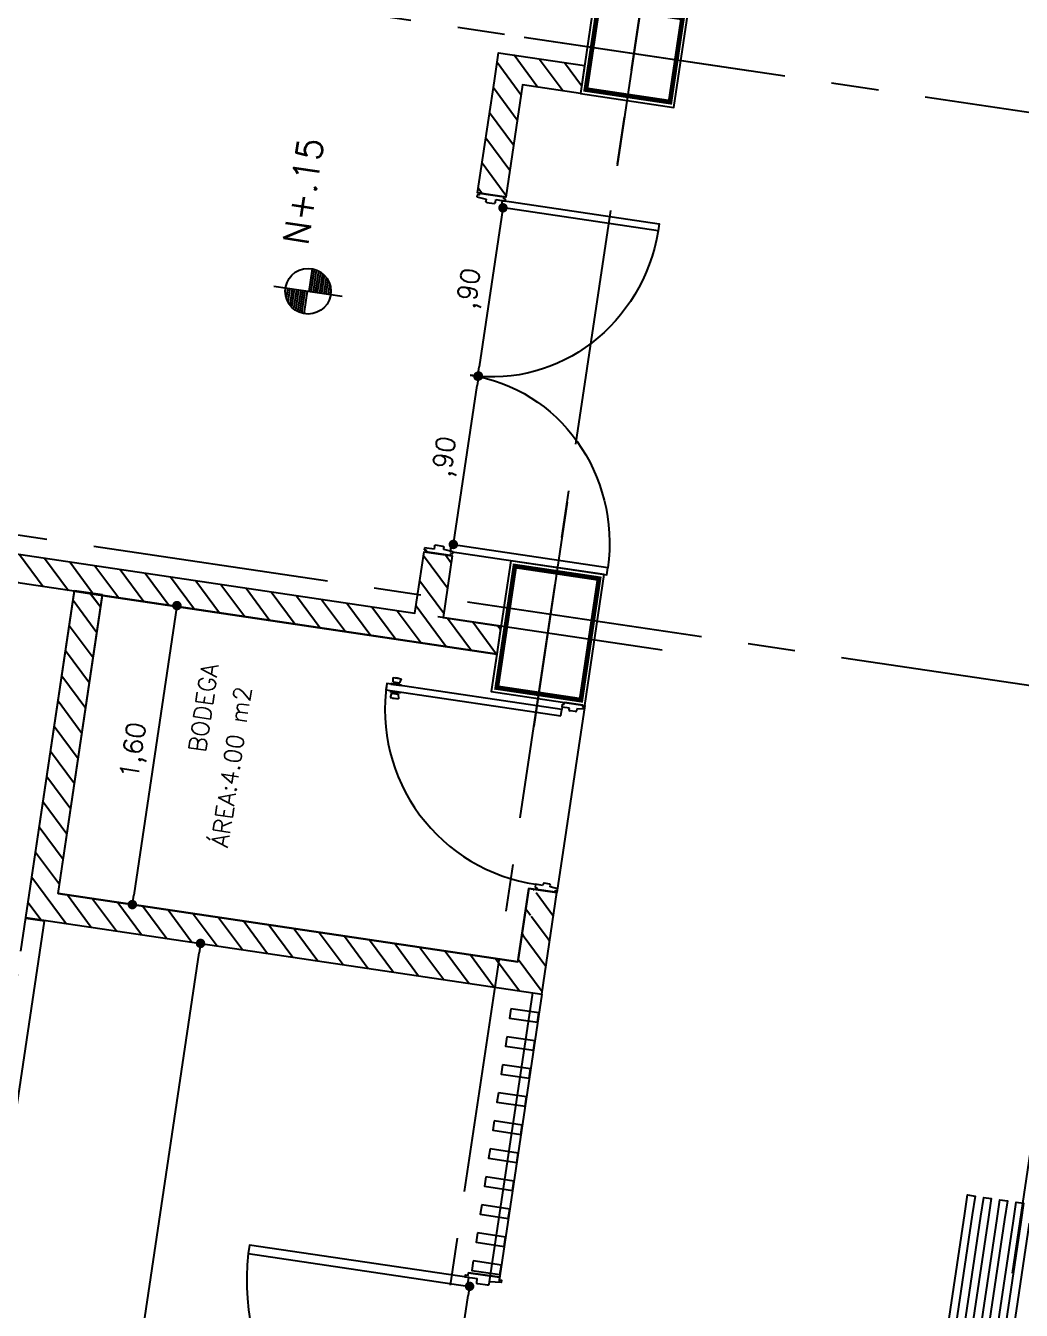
# Model space of a CAD drawing. Header units: millimetres. Extents: x 338 to 506, y 179 to 335.
# Drawn here: x 398.94 to 404.2, y 236.77 to 243.56 of the extents above; entities that cross this region are included whole.
import ezdxf
from ezdxf.enums import TextEntityAlignment as Align

# ---------------------------------------------------------------- set-up
doc = ezdxf.new("R2010")
doc.units = ezdxf.units.MM
for name, pattern in [('CENTER', [2, 1.25, -0.25, 0.25, -0.25]), ('DASHED2', [0.375, 0.25, -0.125]), ('HIDDEN', [0.375, 0.25, -0.125])]:
    doc.linetypes.add(name, pattern=pattern)
for name, color, linetype in [('7-COTAS', 30, 'Continuous'), ('COLUMNAS', 252, 'Continuous'), ('CUBIERTA', 254, 'Continuous'), ('EJES-COLUMNAS', 3, 'CENTER'), ('EJES_DE_COLUMNA', 255, 'DASHED2'), ('ESCALERA', 7, 'Continuous'), ('MUROS', 32, 'Continuous'), ('MUROS___1', 32, 'Continuous'), ('MUROS___1000', 32, 'Continuous'), ('PUERTAS', 5, 'Continuous'), ('SEÑALIZACIÓN', 41, 'Continuous'), ('TEXTO', 7, 'Continuous'), ('TEXTOS', 7, 'Continuous')]:
    doc.layers.add(name, color=color, linetype=linetype)
doc.styles.add('NOTAS', font='simplex.shx')
doc.styles.get("Standard").update_dxf_attribs({"font": 'ARIALUNI.ttf'})
doc.dimstyles.new('ROMANS', dxfattribs={"dimtxt": 0.1, "dimasz": 0.05, "dimexe": 0.04, "dimexo": 0.5, "dimgap": 0.05, "dimtad": 1, "dimtih": 1, "dimtoh": 1, "dimdec": 4, "dimzin": 5, "dimdsep": 46, "dimtxsty": 'Standard', "dimsah": 1, "dimcen": 0.05, "dimse1": 1, "dimse2": 1, "dimclrd": 7, "dimclre": 7, "dimclrt": 7, "dimadec": 0, "dimazin": 0, "dimtfac": 1, "dimtdec": 4, "dimtix": 1, "dimtmove": 2, "dimatfit": 3, "dimfxl": 1, "dimtolj": 1, "dimarcsym": 0})

# ---------------------------------------------------------------- blocks, each defined once
blk = doc.blocks.new('PUERTA_DOBLE')
at = {"layer": 'PUERTAS'}
for points in [[(0, 0), (0.01, 0), (0.01, 0.01), (0.02, 0.01), (0.025, -0.04), (0.035, -0.04, -0.414214), (0.04, -0.045), (0.04, -0.085, -0.414214), (0.035, -0.09), (0.02, -0.09), (0.02, -0.14), (0.01, -0.14), (0.01, -0.13), (0, -0.13), (0, 0), (0, -0.13)], [(1.95, 0), (1.94, 0), (1.94, 0.01), (1.93, 0.01), (1.925, -0.04), (1.915, -0.04, 0.414214), (1.91, -0.045), (1.91, -0.085, 0.414214), (1.915, -0.09), (1.93, -0.09), (1.93, -0.14), (1.94, -0.14), (1.94, -0.13), (1.95, -0.13), (1.95, 0), (1.95, -0.13)]]:
    blk.add_lwpolyline(points, format="xyb", dxfattribs=at)
for points in [[(0.055, -1.04), (0.055, -0.125), (0.02, -0.125), (0.02, -1.04)], [(1.895, -1.04), (1.895, -0.125), (1.93, -0.125), (1.93, -1.04)]]:
    blk.add_lwpolyline(points, close=True, dxfattribs=at)
for centre, start, end in [((0.0278, -0.0928), 271.6438, 1.7632), ((1.9222, -0.0928), 178.2368, 268.3562)]:
    blk.add_arc(centre, 0.9476, start, end, dxfattribs=at)
blk = doc.blocks.new('_DOT')
at = {"color": 0, "linetype": 'ByBlock'}
blk.add_line((-0.5, 0), (-1, 0), dxfattribs=at)
at = {"color": 0, "linetype": 'ByBlock', "const_width": 0.5}
blk.add_lwpolyline([(-0.25, 0, 1), (0.25, 0, 1)], format="xyb", close=True, dxfattribs=at)
blk = doc.blocks.new('*U1254')
at = {"layer": '7-COTAS', "color": 7, "style": 'NOTAS'}
blk.add_text('1,18', height=0.1, dxfattribs=at).set_placement((-0.8893, -2.7229))
blk = doc.blocks.new('*D52')
at = {"layer": '7-COTAS', "color": 7, "transparency": 16777216}
blk.add_line((-1.2957, -2.7919), (-0.2162, -2.7919), dxfattribs=at)
at = {"layer": 'DEFPOINTS', "color": 0, "transparency": 16777216}
for p in [(-1.3457, -2.7853), (-0.1662, -2.7814), (-0.1662, -2.7919)]:
    blk.add_point(p, dxfattribs=at)
at = {"transparency": 16777216}
blk.add_blockref('*U1254', (0, 0), dxfattribs=at)
at = {"layer": '7-COTAS', "color": 7, "transparency": 16777216, "xscale": 0.05, "yscale": 0.05, "zscale": 0.05, "rotation": 180}
blk.add_blockref('_DOT', (-1.3457, -2.7919), dxfattribs=at)
at = {"layer": '7-COTAS', "color": 7, "transparency": 16777216, "xscale": 0.05, "yscale": 0.05, "zscale": 0.05}
blk.add_blockref('_DOT', (-0.1662, -2.7919), dxfattribs=at)
blk = doc.blocks.new('*U720')
at = {"color": 7, "style": 'NOTAS'}
blk.add_text('1,80', height=0.1, dxfattribs=at).set_placement((5.7571, 5.1337))
blk = doc.blocks.new('*D666')
at = {"color": 7, "transparency": 16777216}
blk.add_line((5.05, 5.0646), (6.75, 5.0646), dxfattribs=at)
at = {"layer": 'DEFPOINTS', "color": 0, "transparency": 16777216}
for p in [(5, 5.1601), (6.8, 5.1601), (6.8, 5.0646)]:
    blk.add_point(p, dxfattribs=at)
at = {"transparency": 16777216}
blk.add_blockref('*U720', (0, 0), dxfattribs=at)
at = {"color": 7, "transparency": 16777216, "xscale": 0.05, "yscale": 0.05, "zscale": 0.05, "rotation": 180}
blk.add_blockref('_DOT', (5, 5.0646), dxfattribs=at)
at = {"color": 7, "transparency": 16777216, "xscale": 0.05, "yscale": 0.05, "zscale": 0.05}
blk.add_blockref('_DOT', (6.8, 5.0646), dxfattribs=at)
blk = doc.blocks.new('*X83')
at = {"color": 0}
for p, q in [((2954.2864, 1973.7853), (2954.2613, 1973.7603)), ((2954.4211, 1973.7853), (2954.2711, 1973.6353)), ((2954.5558, 1973.7853), (2954.4058, 1973.6353)), ((2954.6905, 1973.7853), (2954.5405, 1973.6353)), ((2954.8252, 1973.7853), (2954.6752, 1973.6353)), ((2954.9599, 1973.7853), (2954.8099, 1973.6353)), ((2955.0113, 1973.7021), (2954.8613, 1973.5521)), ((2955.0113, 1973.5674), (2954.8613, 1973.4174)), ((2955.0113, 1973.4327), (2954.904, 1973.3253))]:
    blk.add_line(p, q, dxfattribs=at)
blk = doc.blocks.new('*X85')
at = {"color": 0}
for p, q in [((2951.9411, 1981.4887), (2951.8613, 1981.4088)), ((2952.0113, 1981.4241), (2951.8613, 1981.2741)), ((2952.0113, 1981.2894), (2951.8613, 1981.1394)), ((2952.0113, 1981.1547), (2951.8613, 1981.0047)), ((2952.0113, 1981.02), (2951.8613, 1980.87)), ((2952.0113, 1980.8853), (2951.8613, 1980.7353)), ((2952.0113, 1980.7506), (2951.8613, 1980.6006)), ((2952.0113, 1980.6159), (2951.8613, 1980.4659)), ((2952.0113, 1980.4812), (2951.8613, 1980.3312)), ((2952.0113, 1980.3465), (2951.8613, 1980.1965)), ((2952.0113, 1980.2118), (2951.8613, 1980.0618)), ((2952.0113, 1980.0771), (2951.8613, 1979.9271)), ((2952.0113, 1979.9424), (2951.8613, 1979.7924)), ((2952.0113, 1979.8077), (2951.8613, 1979.6577)), ((2952.0113, 1979.673), (2951.8613, 1979.523)), ((2952.0113, 1979.5383), (2951.8613, 1979.3883)), ((2952.0113, 1979.4036), (2951.8613, 1979.2536)), ((2952.0113, 1979.2689), (2951.8613, 1979.1189)), ((2952.0113, 1979.1342), (2951.8613, 1978.9842)), ((2952.0113, 1978.9995), (2951.8613, 1978.8495)), ((2952.0113, 1978.8648), (2951.8613, 1978.7148)), ((2952.0113, 1978.7301), (2951.8613, 1978.5801)), ((2952.0113, 1978.5954), (2951.8613, 1978.4454)), ((2952.0113, 1978.4607), (2951.8613, 1978.3107)), ((2952.0113, 1978.3259), (2951.8613, 1978.1759)), ((2952.0113, 1978.1912), (2951.8613, 1978.0412)), ((2952.0113, 1978.0565), (2951.8613, 1977.9065)), ((2952.0113, 1977.9218), (2951.8613, 1977.7718)), ((2952.0113, 1977.7871), (2951.8613, 1977.6371)), ((2952.0113, 1977.6524), (2951.8613, 1977.5024)), ((2952.0113, 1977.5177), (2951.8613, 1977.3677)), ((2952.0113, 1977.383), (2951.8613, 1977.233)), ((2952.0113, 1977.2483), (2951.8613, 1977.0983)), ((2952.0113, 1977.1136), (2951.8613, 1976.9636)), ((2952.0113, 1976.9789), (2951.8613, 1976.8289)), ((2952.0113, 1976.8442), (2951.8613, 1976.6942)), ((2952.0113, 1976.7095), (2951.8613, 1976.5595)), ((2952.0113, 1976.5748), (2951.8613, 1976.4248)), ((2952.0113, 1976.4401), (2951.8613, 1976.2901)), ((2952.0113, 1976.3054), (2951.8613, 1976.1554)), ((2952.0113, 1976.1707), (2951.8613, 1976.0207)), ((2952.0113, 1976.036), (2951.8613, 1975.886)), ((2952.0113, 1975.9013), (2951.8613, 1975.7513)), ((2952.0113, 1975.7666), (2951.8613, 1975.6166)), ((2952.0113, 1975.6319), (2951.8613, 1975.4819)), ((2952.0113, 1975.4972), (2951.8613, 1975.3472)), ((2952.0113, 1975.3625), (2951.8613, 1975.2125)), ((2952.0113, 1975.2278), (2951.8613, 1975.0778)), ((2952.0113, 1975.0931), (2951.8613, 1974.9431)), ((2952.0113, 1974.9584), (2951.8613, 1974.8084)), ((2952.0113, 1974.8236), (2951.8613, 1974.6736)), ((2952.0113, 1974.6889), (2951.8613, 1974.5389)), ((2952.0113, 1974.5542), (2951.8613, 1974.4042)), ((2952.0113, 1974.4195), (2951.8613, 1974.2695)), ((2952.0113, 1974.2848), (2951.8613, 1974.1348)), ((2952.0113, 1974.1501), (2951.8613, 1974.0001)), ((2952.0113, 1974.0154), (2951.8613, 1973.8654)), ((2952.0113, 1973.8807), (2951.8613, 1973.7307)), ((2952.0506, 1973.7853), (2951.8613, 1973.596)), ((2952.1853, 1973.7853), (2952.0353, 1973.6353)), ((2952.32, 1973.7853), (2952.17, 1973.6353)), ((2952.3411, 1973.6717), (2952.3047, 1973.6353)), ((2952.0113, 1973.6113), (2951.8613, 1973.4613)), ((2952.0113, 1973.4766), (2951.8613, 1973.3266)), ((2952.0113, 1973.3419), (2951.9947, 1973.3253))]:
    blk.add_line(p, q, dxfattribs=at)
blk = doc.blocks.new('PUERTA_1_80')
at = {"layer": 'PUERTAS'}
for points in [[(0.065, 0), (0.065, -0.01), (0.075, -0.01), (0.075, -0.02), (0.025, -0.025), (0.025, -0.035, -0.414214), (0.02, -0.04), (-0.02, -0.04, -0.414214), (-0.025, -0.035), (-0.025, -0.02), (-0.075, -0.02), (-0.075, -0.01), (-0.065, -0.01), (-0.065, 0), (0.065, 0), (-0.065, 0)], [(-0.065, -1.8), (-0.065, -1.79), (-0.075, -1.79), (-0.075, -1.78), (-0.025, -1.775), (-0.025, -1.765, -0.414214), (-0.02, -1.76), (0.02, -1.76, -0.414214), (0.025, -1.765), (0.025, -1.78), (0.075, -1.78), (0.075, -1.79), (0.065, -1.79), (0.065, -1.8), (-0.065, -1.8), (0.065, -1.8)]]:
    blk.add_lwpolyline(points, format="xyb", dxfattribs=at)
for points in [[(-0.885, -0.055), (-0.06, -0.055), (-0.06, -0.02), (-0.885, -0.02)], [(-0.885, -1.745), (-0.06, -1.745), (-0.06, -1.78), (-0.885, -1.78)]]:
    blk.add_lwpolyline(points, close=True, dxfattribs=at)
for centre, start, end in [((-0.0261, -0.0409), 180.93786, 269.93226), ((-0.0261, -1.7591), 90.06774, 179.06214)]:
    blk.add_arc(centre, 0.8591, start, end, dxfattribs=at)
blk = doc.blocks.new('*U626')
at = {"layer": '7-COTAS', "color": 7, "style": 'NOTAS'}
blk.add_text(',90', height=0.1, dxfattribs=at).set_placement((2952.7476, 1973.7074))
blk = doc.blocks.new('*D87')
at = {"layer": '7-COTAS', "color": 7, "transparency": 16777216}
blk.add_line((2952.4517, 1973.6383), (2953.2531, 1973.6383), dxfattribs=at)
at = {"layer": 'DEFPOINTS', "color": 0, "transparency": 16777216}
for p in [(2952.4017, 1973.6049), (2953.3031, 1973.6383), (2953.3031, 1973.6049)]:
    blk.add_point(p, dxfattribs=at)
at = {"transparency": 16777216}
blk.add_blockref('*U626', (0, 0), dxfattribs=at)
at = {"layer": '7-COTAS', "color": 7, "transparency": 16777216, "xscale": 0.05, "yscale": 0.05, "zscale": 0.05, "rotation": 180}
blk.add_blockref('_DOT', (2952.4017, 1973.6383), dxfattribs=at)
at = {"layer": '7-COTAS', "color": 7, "transparency": 16777216, "xscale": 0.05, "yscale": 0.05, "zscale": 0.05}
blk.add_blockref('_DOT', (2953.3031, 1973.6383), dxfattribs=at)
blk = doc.blocks.new('*U627')
at = {"layer": '7-COTAS', "color": 7, "style": 'NOTAS'}
blk.add_text(',90', height=0.1, dxfattribs=at).set_placement((2953.6471, 1973.7102))
blk = doc.blocks.new('*D88')
at = {"layer": '7-COTAS', "color": 7, "transparency": 16777216}
blk.add_line((2954.1526, 1973.6411), (2953.3512, 1973.6411), dxfattribs=at)
at = {"layer": 'DEFPOINTS', "color": 0, "transparency": 16777216}
for p in [(2953.3012, 1973.6828), (2953.3012, 1973.6411), (2954.2026, 1973.6494)]:
    blk.add_point(p, dxfattribs=at)
at = {"transparency": 16777216}
blk.add_blockref('*U627', (0, 0), dxfattribs=at)
at = {"layer": '7-COTAS', "color": 7, "transparency": 16777216, "xscale": 0.05, "yscale": 0.05, "zscale": 0.05, "rotation": 180}
blk.add_blockref('_DOT', (2953.3012, 1973.6411), dxfattribs=at)
at = {"layer": '7-COTAS', "color": 7, "transparency": 16777216, "xscale": 0.05, "yscale": 0.05, "zscale": 0.05}
blk.add_blockref('_DOT', (2954.2026, 1973.6411), dxfattribs=at)
blk = doc.blocks.new('*U775')
at = {"layer": 'SEÑALIZACIÓN', "color": 7, "style": 'NOTAS'}
blk.add_text('8,43', height=0.1, dxfattribs=at).set_placement((2945.7489, 1979.3862))
blk = doc.blocks.new('*D774')
at = {"layer": 'DEFPOINTS', "color": 0, "transparency": 16777216}
for p in [(2941.6863, 1979.3172), (2950.1163, 1979.3172), (2950.1163, 1979.3172)]:
    blk.add_point(p, dxfattribs=at)
at = {"layer": 'SEÑALIZACIÓN', "color": 7, "transparency": 16777216}
blk.add_line((2941.7363, 1979.3172), (2950.0663, 1979.3172), dxfattribs=at)
at = {"transparency": 16777216}
blk.add_blockref('*U775', (0, 0), dxfattribs=at)
at = {"layer": 'SEÑALIZACIÓN', "color": 7, "transparency": 16777216, "xscale": 0.05, "yscale": 0.05, "zscale": 0.05, "rotation": 180}
blk.add_blockref('_DOT', (2941.6863, 1979.3172), dxfattribs=at)
at = {"layer": 'SEÑALIZACIÓN', "color": 7, "transparency": 16777216, "xscale": 0.05, "yscale": 0.05, "zscale": 0.05}
blk.add_blockref('_DOT', (2950.1163, 1979.3172), dxfattribs=at)
blk = doc.blocks.new('*U779')
at = {"layer": 'SEÑALIZACIÓN', "color": 7, "style": 'NOTAS'}
blk.add_text('1,60', height=0.1, dxfattribs=at).set_placement((2950.9234, 1979.7732))
blk = doc.blocks.new('*D778')
at = {"layer": 'DEFPOINTS', "color": 0, "transparency": 16777216}
for p in [(2950.2663, 1980.1016), (2951.8663, 1980.1016), (2950.2663, 1979.7041)]:
    blk.add_point(p, dxfattribs=at)
at = {"layer": 'SEÑALIZACIÓN', "color": 7, "transparency": 16777216}
blk.add_line((2951.8163, 1979.7041), (2950.3163, 1979.7041), dxfattribs=at)
at = {"transparency": 16777216}
blk.add_blockref('*U779', (0, 0), dxfattribs=at)
at = {"layer": 'SEÑALIZACIÓN', "color": 7, "transparency": 16777216, "xscale": 0.05, "yscale": 0.05, "zscale": 0.05, "rotation": 180}
blk.add_blockref('_DOT', (2950.2663, 1979.7041), dxfattribs=at)
at = {"layer": 'SEÑALIZACIÓN', "color": 7, "transparency": 16777216, "xscale": 0.05, "yscale": 0.05, "zscale": 0.05}
blk.add_blockref('_DOT', (2951.8663, 1979.7041), dxfattribs=at)
blk = doc.blocks.new('*U781')
at = {"layer": 'SEÑALIZACIÓN', "color": 7, "style": 'NOTAS'}
blk.add_text('8,43', height=0.1, dxfattribs=at).set_placement((2945.7489, 1979.3862))
blk = doc.blocks.new('*D780')
at = {"layer": 'DEFPOINTS', "color": 0, "transparency": 16777216}
for p in [(2941.6863, 1979.3172), (2950.1163, 1979.3172), (2950.1163, 1979.3172)]:
    blk.add_point(p, dxfattribs=at)
at = {"layer": 'SEÑALIZACIÓN', "color": 7, "transparency": 16777216}
blk.add_line((2941.7363, 1979.3172), (2950.0663, 1979.3172), dxfattribs=at)
at = {"transparency": 16777216}
blk.add_blockref('*U781', (0, 0), dxfattribs=at)
at = {"layer": 'SEÑALIZACIÓN', "color": 7, "transparency": 16777216, "xscale": 0.05, "yscale": 0.05, "zscale": 0.05, "rotation": 180}
blk.add_blockref('_DOT', (2941.6863, 1979.3172), dxfattribs=at)
at = {"layer": 'SEÑALIZACIÓN', "color": 7, "transparency": 16777216, "xscale": 0.05, "yscale": 0.05, "zscale": 0.05}
blk.add_blockref('_DOT', (2950.1163, 1979.3172), dxfattribs=at)
blk = doc.blocks.new('*X367')
at = {"color": 0}
for p, q in [((2950.1968, 1975.5846), (2950.1163, 1975.5042)), ((2950.3315, 1975.5846), (2950.1163, 1975.3695)), ((2950.4662, 1975.5846), (2950.3162, 1975.4346)), ((2950.6009, 1975.5846), (2950.4509, 1975.4346)), ((2950.7356, 1975.5846), (2950.5856, 1975.4346)), ((2950.8703, 1975.5846), (2950.7203, 1975.4346)), ((2951.005, 1975.5846), (2950.855, 1975.4346)), ((2951.1397, 1975.5846), (2950.9897, 1975.4346)), ((2951.2744, 1975.5846), (2951.1244, 1975.4346)), ((2951.4091, 1975.5846), (2951.2591, 1975.4346)), ((2951.5438, 1975.5846), (2951.3938, 1975.4346)), ((2951.6785, 1975.5846), (2951.5285, 1975.4346)), ((2951.8132, 1975.5846), (2951.6632, 1975.4346)), ((2951.8613, 1975.498), (2951.7979, 1975.4346)), ((2950.2663, 1975.3848), (2950.1163, 1975.2348)), ((2950.2663, 1975.2501), (2950.1163, 1975.1001)), ((2950.2663, 1975.1153), (2950.1163, 1974.9653)), ((2950.2663, 1974.9806), (2950.1163, 1974.8306)), ((2950.2663, 1974.8459), (2950.1163, 1974.6959)), ((2950.2663, 1974.7112), (2950.1163, 1974.5612)), ((2950.2663, 1974.5765), (2950.1163, 1974.4265)), ((2950.2663, 1974.4418), (2950.1163, 1974.2918)), ((2950.2663, 1974.3071), (2950.1163, 1974.1571)), ((2950.2663, 1974.1724), (2950.1592, 1974.0653))]:
    blk.add_line(p, q, dxfattribs=at)
blk = doc.blocks.new('*U234')
at = {"layer": 'PUERTAS'}
for p, q in [((0.0275, 0.05), (0.0375, 0.05)), ((0.0275, -0.05), (0.0275, 0.05)), ((0.0275, 0.05), (0.0275, -0.05)), ((0.0375, 0.05), (0.0375, 0.06)), ((0.0375, 0.06), (0.0475, 0.06)), ((0.0475, 0.06), (0.0525, 0.02)), ((0.0525, 0.02), (0.0625, 0.02)), ((0.0675, 0.015), (0.0675, -0.015)), ((1.0098, 0.015), (1.0098, -0.015)), ((1.0248, 0.02), (1.0148, 0.02)), ((1.0298, 0.06), (1.0248, 0.02)), ((1.0398, 0.06), (1.0298, 0.06)), ((1.0398, 0.05), (1.0398, 0.06)), ((1.0498, 0.05), (1.0398, 0.05)), ((1.0498, -0.05), (1.0498, 0.05)), ((1.0498, 0.05), (1.0498, -0.05)), ((0.0375, -0.05), (0.0275, -0.05)), ((0.0375, -0.06), (0.0375, -0.05)), ((0.055, -0.06), (0.0375, -0.06)), ((0.0625, -0.02), (0.055, -0.02)), ((0.055, -0.02), (0.055, -0.06)), ((0.055, -0.06), (0.0675, -0.06)), ((1.0148, -0.02), (1.0223, -0.02)), ((1.0223, -0.02), (1.0223, -0.06)), ((1.0223, -0.06), (1.0398, -0.06)), ((1.0398, -0.06), (1.0398, -0.05)), ((1.0398, -0.05), (1.0498, -0.05)), ((0.0305, -0.9545), (0.0288, -0.9545)), ((0.0288, -0.9728), (0.0288, -0.9545)), ((0.0537, -0.9453), (0.0305, -0.9412)), ((0.0306, -0.9862), (0.0305, -0.9412)), ((0.0538, -0.982), (0.0537, -0.9453)), ((0.0591, -0.9566), (0.0537, -0.9567)), ((0.0591, -0.9705), (0.0538, -0.9706)), ((0.0591, -0.9555), (0.0591, -0.9716)), ((0.0627, -0.9922), (0.0626, -0.935)), ((0.0675, -0.935), (0.0626, -0.935)), ((0.0676, -0.9922), (0.0675, -0.935)), ((0.1024, -0.9922), (0.1026, -0.935)), ((0.1026, -0.935), (0.1075, -0.935)), ((0.1073, -0.9922), (0.1075, -0.935)), ((0.111, -0.9555), (0.1109, -0.9716)), ((0.1109, -0.9705), (0.1163, -0.9706)), ((0.111, -0.9566), (0.1163, -0.9567)), ((0.1163, -0.982), (0.1164, -0.9453)), ((0.1164, -0.9453), (0.1396, -0.9412)), ((0.1395, -0.9862), (0.1396, -0.9412)), ((0.1396, -0.9545), (0.1413, -0.9545)), ((0.1412, -0.9728), (0.1413, -0.9545)), ((0.0306, -0.9728), (0.0288, -0.9728)), ((0.0538, -0.982), (0.0306, -0.9862)), ((0.0676, -0.9922), (0.0627, -0.9922)), ((0.1024, -0.9922), (0.1073, -0.9922)), ((0.1163, -0.982), (0.1395, -0.9862)), ((0.1395, -0.9728), (0.1412, -0.9728))]:
    blk.add_line(p, q, dxfattribs=at)
blk.add_lwpolyline([(0.1025, -0.06), (0.0675, -0.06), (0.0675, -1.0148), (0.1025, -1.0148)], close=True, dxfattribs=at)
for centre, radius, start, end in [((0.0625, 0.015), 0.005, 0, 90), ((1.0148, 0.015), 0.005, 90, 180), ((0.0625, -0.015), 0.005, 270, 0), ((0.0681, -0.0606), 0.9541, 269.96107, 0.03893), ((1.0148, -0.015), 0.005, 180, 270), ((0.0594, -0.9523), 0.00329, 264.99209, 9.95879), ((0.0595, -0.9749), 0.00329, 350.32002, 95.28672), ((0.1106, -0.9749), 0.00329, 84.71328, 189.67998), ((0.1107, -0.9523), 0.00329, 170.04121, 275.00791)]:
    blk.add_arc(centre, radius, start, end, dxfattribs=at)
blk = doc.blocks.new('*X427')
at = {"color": 0}
for p, q in [((2950.1968, 1975.5846), (2950.1163, 1975.5042)), ((2950.3315, 1975.5846), (2950.1163, 1975.3695)), ((2950.4662, 1975.5846), (2950.3162, 1975.4346)), ((2950.6009, 1975.5846), (2950.4509, 1975.4346)), ((2950.7356, 1975.5846), (2950.5856, 1975.4346)), ((2950.8703, 1975.5846), (2950.7203, 1975.4346)), ((2951.005, 1975.5846), (2950.855, 1975.4346)), ((2951.1397, 1975.5846), (2950.9897, 1975.4346)), ((2951.2744, 1975.5846), (2951.1244, 1975.4346)), ((2951.4091, 1975.5846), (2951.2591, 1975.4346)), ((2951.5438, 1975.5846), (2951.3938, 1975.4346)), ((2951.6785, 1975.5846), (2951.5285, 1975.4346)), ((2951.8132, 1975.5846), (2951.6632, 1975.4346)), ((2951.8663, 1975.503), (2951.7979, 1975.4346)), ((2950.2663, 1975.3848), (2950.1163, 1975.2348)), ((2950.2663, 1975.2501), (2950.1163, 1975.1001)), ((2950.2663, 1975.1153), (2950.1163, 1974.9653)), ((2950.2663, 1974.9806), (2950.1163, 1974.8306)), ((2950.2663, 1974.8459), (2950.1163, 1974.6959)), ((2950.2663, 1974.7112), (2950.1163, 1974.5612)), ((2950.2663, 1974.5765), (2950.1163, 1974.4265)), ((2950.2663, 1974.4418), (2950.1163, 1974.2918)), ((2950.2663, 1974.3071), (2950.1163, 1974.1571)), ((2950.2663, 1974.1724), (2950.1592, 1974.0653))]:
    blk.add_line(p, q, dxfattribs=at)
blk = doc.blocks.new('*U555')
at = {"layer": 'TEXTOS', "color": 5, "style": 'NOTAS'}
for s, height, p in [('BODEGA', 0.09016, (2951.1164, 1974.7731)), ('ÁREA:4.00 m2', 0.090164, (2950.6355, 1974.5816))]:
    blk.add_text(s, height=height, dxfattribs=at).set_placement(p)
blk = doc.blocks.new('*X1332')
at = {"color": 0}
for p, q in [((2950.1592, 1974.0653), (2950.1163, 1974.0224)), ((2950.2663, 1974.0377), (2950.1163, 1973.8877)), ((2950.2663, 1973.903), (2950.1163, 1973.753)), ((2950.2663, 1973.7683), (2950.1163, 1973.6183)), ((2950.2663, 1973.6336), (2950.1163, 1973.4836)), ((2950.2663, 1973.4989), (2950.1163, 1973.3489)), ((2950.2663, 1973.3642), (2950.1163, 1973.2142)), ((2950.2663, 1973.2295), (2950.1163, 1973.0795)), ((2950.2663, 1973.0948), (2950.1163, 1972.9448)), ((2950.2815, 1972.9753), (2950.1315, 1972.8253)), ((2950.4097, 1972.9688), (2950.2663, 1972.8253)), ((2950.4163, 1972.9753), (2950.4097, 1972.9688)), ((2950.5169, 1972.9412), (2950.4154, 1972.8398)), ((2950.551, 1972.9753), (2950.522, 1972.9464)), ((2950.6443, 1972.934), (2950.5346, 1972.8242)), ((2950.6602, 1972.9499), (2950.6555, 1972.9452)), ((2950.4154, 1972.8398), (2950.401, 1972.8253))]:
    blk.add_line(p, q, dxfattribs=at)
blk = doc.blocks.new('*X1333')
at = {"color": 0}
for p, q in [((2950.1592, 1974.0653), (2950.1163, 1974.0224)), ((2950.2663, 1974.0377), (2950.1163, 1973.8877)), ((2950.2663, 1973.903), (2950.1163, 1973.753)), ((2950.2663, 1973.7683), (2950.1163, 1973.6183)), ((2950.2663, 1973.6336), (2950.1163, 1973.4836)), ((2950.2663, 1973.4989), (2950.1163, 1973.3489)), ((2950.2663, 1973.3642), (2950.1163, 1973.2142)), ((2950.2663, 1973.2295), (2950.1163, 1973.0795)), ((2950.2663, 1973.0948), (2950.1163, 1972.9448)), ((2950.2815, 1972.9753), (2950.1315, 1972.8253)), ((2950.4097, 1972.9688), (2950.2663, 1972.8253)), ((2950.4163, 1972.9753), (2950.4097, 1972.9688)), ((2950.5169, 1972.9412), (2950.4154, 1972.8398)), ((2950.551, 1972.9753), (2950.522, 1972.9464)), ((2950.6443, 1972.934), (2950.5346, 1972.8242)), ((2950.6602, 1972.9499), (2950.6555, 1972.9452)), ((2950.4154, 1972.8398), (2950.401, 1972.8253))]:
    blk.add_line(p, q, dxfattribs=at)
blk = doc.blocks.new('*U587')
at = {"layer": 'MUROS___1', "linetype": 'Continuous'}
blk.add_blockref('*X1333', (0, 0), dxfattribs=at)
at = {"layer": 'MUROS___1000', "linetype": 'Continuous'}
blk.add_blockref('*X1332', (0, 0), dxfattribs=at)
blk = doc.blocks.new('BAÑOS_PUBLICOS_PISO_1')
at = {"layer": 'MUROS'}
for p, q in [((2950.1163, 1975.58463), (2950.1163, 1972.82534)), ((2950.1163, 1975.58463), (2951.8613, 1975.58463)), ((2950.1163, 1975.58463), (2950.1163, 1972.82534)), ((2950.1163, 1975.58463), (2951.8663, 1975.58463)), ((2951.8613, 1975.58463), (2951.8613, 1975.43463)), ((2951.8663, 1975.58463), (2951.8663, 1975.43463)), ((2950.2663, 1975.43463), (2950.2663, 1972.97534)), ((2950.2663, 1975.43463), (2951.8613, 1975.43463)), ((2950.2663, 1975.43463), (2950.2663, 1972.97534)), ((2950.2663, 1975.43463), (2951.8663, 1975.43463)), ((2950.2663, 1972.97534), (2950.66021, 1972.97534)), ((2950.66021, 1972.97534), (2950.66021, 1972.82534)), ((2950.1163, 1972.82534), (2950.66021, 1972.82534)), ((2950.67001, 1972.82534), (2950.6798, 1972.82534))]:
    blk.add_line(p, q, dxfattribs=at)
at = {"layer": 'MUROS', "color": 4}
blk.add_lwpolyline([(2950.66021, 1972.82534), (2950.66021, 1972.97534), (2950.2663, 1972.97534), (2950.2663, 1975.43463), (2951.8613, 1975.43463), (2951.8613, 1973.32534), (2951.6613, 1973.32534), (2951.6613, 1972.82534), (2950.66021, 1972.82534)], dxfattribs=at)
blk.add_blockref('*U555', (0, 0))
at = {"layer": 'MUROS', "linetype": 'Continuous'}
for name in ['*X367', '*X427']:
    blk.add_blockref(name, (0, 0), dxfattribs=at)
at = {"layer": 'MUROS'}
blk.add_blockref('*U587', (0, 0), dxfattribs=at)
at = {"layer": 'PUERTAS', "xscale": 0.9792970853331232, "yscale": 0.9792970853331232, "zscale": 0.9792970853331232, "rotation": 180}
blk.add_blockref('*U234', (2951.68823, 1972.88409), dxfattribs=at)
blk = doc.blocks.new('*X735')
at = {"color": 0}
for p, q in [((3.3644, 4.875), (3.3824, 4.875)), ((3.3644, 4.86), (3.4337, 4.86)), ((3.3644, 4.845), (3.4583, 4.845)), ((3.3644, 4.83), (3.4758, 4.83)), ((3.3644, 4.815), (3.489, 4.815)), ((3.3644, 4.8), (3.4993, 4.8)), ((3.3644, 4.785), (3.5073, 4.785)), ((3.3644, 4.77), (3.5134, 4.77)), ((3.3644, 4.755), (3.5178, 4.755)), ((3.3644, 4.74), (3.5206, 4.74)), ((3.3644, 4.725), (3.522, 4.725))]:
    blk.add_line(p, q, dxfattribs=at)
blk = doc.blocks.new('*X734')
at = {"color": 0}
for p, q in [((3.3644, 4.875), (3.3824, 4.875)), ((3.3644, 4.86), (3.4337, 4.86)), ((3.3644, 4.845), (3.4583, 4.845)), ((3.3644, 4.83), (3.4758, 4.83)), ((3.3644, 4.815), (3.489, 4.815)), ((3.3644, 4.8), (3.4993, 4.8)), ((3.3644, 4.785), (3.5073, 4.785)), ((3.3644, 4.77), (3.5134, 4.77)), ((3.3644, 4.755), (3.5178, 4.755)), ((3.3644, 4.74), (3.5206, 4.74)), ((3.3644, 4.725), (3.522, 4.725))]:
    blk.add_line(p, q, dxfattribs=at)
blk = doc.blocks.new('EJES_ESTRUCTURALES')
at = {"layer": 'EJES_DE_COLUMNA', "color": 9, "linetype": 'CENTER'}
for p, q in [((690.56628, 131.2663), (690.56628, 199.7363)), ((693.56628, 131.2663), (693.56628, 199.7363)), ((661.47768, 188.07297), (759.37077, 188.07297)), ((661.47768, 185.14297), (759.37077, 185.14297))]:
    blk.add_line(p, q, dxfattribs=at)
blk = doc.blocks.new('COLUMNAS')
at = {"layer": 'COLUMNAS', "color": 6}
for points in [[(-587.4662, 212.156), (-588.1662, 212.156), (-588.1662, 211.656), (-587.4662, 211.656), (-587.4662, 212.156)], [(-584.4662, 212.156), (-584.9662, 212.156), (-584.9662, 211.656), (-584.4662, 211.656), (-584.4662, 212.156)]]:
    blk.add_lwpolyline(points, dxfattribs=at)
at = {"layer": 'COLUMNAS', "color": 6, "const_width": 0.025}
for points in [[(-588.1412, 211.6801), (-587.4912, 211.6801), (-587.4912, 212.1301), (-588.1412, 212.1301)], [(-584.9412, 211.6801), (-584.4912, 211.6801), (-584.4912, 212.1301), (-584.9412, 212.1301)]]:
    blk.add_lwpolyline(points, close=True, dxfattribs=at)
at = {"layer": 'EJES-COLUMNAS'}
for p, q in [((-587.8162, 211.2938), (-587.8162, 212.4938)), ((-587.8162, 211.2938), (-587.8162, 212.4938)), ((-584.7162, 211.2938), (-584.7162, 212.4938)), ((-584.7162, 211.2938), (-584.7162, 212.4938)), ((-587.1162, 211.906), (-588.3162, 211.906)), ((-584.1162, 211.906), (-585.3162, 211.906))]:
    blk.add_line(p, q, dxfattribs=at)
blk = doc.blocks.new('ACCESO_P')
blk.add_line((1.41426, -0.2823), (1.41426, -0.1823))
blk.add_lwpolyline([(-7.01074, -0.2823), (1.41426, -0.2823)])
at = {"layer": 'TEXTO', "color": 7}
for p, q in [((1.4193, -2.89163), (-0.12762, -2.89163)), ((1.4193, -2.94163), (-0.12262, -2.94163))]:
    blk.add_line(p, q, dxfattribs=at)
for points in [[(-0.0307, -2.79163), (-0.0807, -2.79163), (-0.0807, -2.94163), (-0.0307, -2.94163)], [(0.1193, -2.79163), (0.0693, -2.79163), (0.0693, -2.94163), (0.1193, -2.94163)], [(0.2693, -2.79163), (0.2193, -2.79163), (0.2193, -2.94163), (0.2693, -2.94163)], [(0.4193, -2.79163), (0.3693, -2.79163), (0.3693, -2.94163), (0.4193, -2.94163)], [(0.5693, -2.79163), (0.5193, -2.79163), (0.5193, -2.94163), (0.5693, -2.94163)], [(0.7193, -2.79163), (0.6693, -2.79163), (0.6693, -2.94163), (0.7193, -2.94163)], [(0.8693, -2.79163), (0.8193, -2.79163), (0.8193, -2.94163), (0.8693, -2.94163)], [(1.0193, -2.79163), (0.9693, -2.79163), (0.9693, -2.94163), (1.0193, -2.94163)], [(1.1693, -2.79163), (1.1193, -2.79163), (1.1193, -2.94163), (1.1693, -2.94163)], [(1.3193, -2.79163), (1.2693, -2.79163), (1.2693, -2.94163), (1.3193, -2.94163)]]:
    blk.add_lwpolyline(points, close=True, dxfattribs=at)
at = {"layer": 'PUERTAS', "xscale": 1.282051282051382, "yscale": 1.282051282051382, "zscale": 1.282051282051382, "rotation": 180}
blk.add_blockref('PUERTA_DOBLE', (-0.0957, -2.94163), dxfattribs=at)
at = {"layer": '7-COTAS'}
dim = blk.add_linear_dim(base=(-0.16621, -2.7919), p1=(-1.3457, -2.78533), p2=(-0.16621, -2.78138), dimstyle='ROMANS', dxfattribs=at)
dim.commit()
dim.dimension.update_dxf_attribs({"geometry": '*D52', "text_midpoint": (-0.75596, -2.68238)})
blk = doc.blocks.new('ESCALERA-2')
at = {"layer": 'ESCALERA', "color": 251}
for points in [[(4.95, 5.68035), (6.8, 5.68035)], [(6.8, 5.68035), (6.9, 5.68035), (6.9, 5.64035), (6.8, 5.64035)], [(6.8, 5.64035), (4.95, 5.64035)], [(4.95, 5.59364), (6.8, 5.59364)], [(6.8, 5.59364), (6.9, 5.59364), (6.9, 5.55364), (6.8, 5.55364)], [(6.8, 5.55364), (4.95, 5.55364)], [(4.95, 5.50694), (6.8, 5.50694)], [(6.8, 5.46694), (4.95, 5.46694)], [(6.8, 5.50694), (6.9, 5.50694), (6.9, 5.46694), (6.8, 5.46694)], [(4.95, 5.42023), (6.8, 5.42023)], [(6.8, 5.38023), (4.95, 5.38023)], [(6.8, 5.42023), (6.9, 5.42023), (6.9, 5.38023), (6.8, 5.38023)], [(4.95, 5.33353), (6.8, 5.33353)]]:
    blk.add_lwpolyline(points, dxfattribs=at)
dim = blk.add_linear_dim(base=(6.8, 5.06464), p1=(5, 5.16012), p2=(6.8, 5.16012), dimstyle='ROMANS')
dim.commit()
dim.dimension.update_dxf_attribs({"geometry": '*D666', "text_midpoint": (5.9, 5.17417)})
blk = doc.blocks.new('SALON_MULTIPLE')
at = {"layer": 'MUROS'}
blk.add_line((2951.8613, 1975.58463), (2951.8613, 1975.43463), dxfattribs=at)
blk.add_line((2951.8613, 1975.58463), (2951.8613, 1975.43463), dxfattribs=at)
blk.add_lwpolyline([(2952.0113, 1973.63534), (2952.0113, 1973.32534), (2951.8613, 1973.32534), (2951.8613, 1981.48867), (2952.0113, 1981.48867), (2952.0113, 1973.78534), (2952.34106, 1973.78534), (2952.34106, 1973.63534)], close=True, dxfattribs=at)
blk.add_lwpolyline([(2954.8613, 1973.32534), (2954.8613, 1973.63534), (2954.2613, 1973.63534), (2954.2613, 1973.78534), (2954.8613, 1973.78534), (2955.0113, 1973.78534), (2955.0113, 1973.32534), (2954.8613, 1973.32534)], dxfattribs=at)
at = {"layer": 'MUROS', "linetype": 'Continuous'}
for name in ['*X85', '*X83']:
    blk.add_blockref(name, (0, 0), dxfattribs=at)
at = {"layer": 'PUERTAS', "xscale": -1.016, "yscale": 1.066799999999998, "zscale": 1.016, "rotation": 270}
blk.add_blockref('PUERTA_1_80', (2954.2613, 1973.71034), dxfattribs=at)
at = {"layer": '7-COTAS'}
for base, p1, p2, picture, middle in [((2953.303118, 1973.638331), (2952.401672, 1973.604873), (2953.303118, 1973.604873), '*D87', (2952.852395, 1973.747855)), ((2953.301181, 1973.641138), (2954.202627, 1973.649376), (2953.301181, 1973.682834), '*D88', (2953.751904, 1973.750662))]:
    dim = blk.add_linear_dim(base=base, p1=p1, p2=p2, dimstyle='ROMANS', dxfattribs=at)
    dim.commit()
    dim.dimension.update_dxf_attribs({"geometry": picture, "text_midpoint": middle})
blk = doc.blocks.new('A$C7152A42C')
at = {"linetype": 'HIDDEN'}
blk.add_line((48.9204, 95.29702), (57.3504, 95.29702), dxfattribs=at)
blk.add_line((48.9204, 95.29702), (57.3504, 95.29702), dxfattribs=at)
blk.add_line((48.9204, 95.29702), (57.3504, 95.29702), dxfattribs=at)
blk.add_line((48.9204, 95.29702), (57.3504, 95.29702), dxfattribs=at)
at = {"layer": 'TEXTOS'}
blk.add_line((60.8482, 94.49057), (60.8482, 94.12585), dxfattribs=at)
blk.add_circle((60.8482, 94.30821), 0.12099, dxfattribs=at)
at = {"color": 18}
blk.add_blockref('BAÑOS_PUBLICOS_PISO_1', (-2892.7659, -1880.28762), dxfattribs=at)
blk.add_blockref('ESCALERA-2', (49.73114, 84.47284))
at = {"layer": 'CUBIERTA'}
blk.add_blockref('COLUMNAS', (647.06158, -119.11823), dxfattribs=at)
at = {"layer": 'EJES_DE_COLUMNA'}
blk.add_blockref('EJES_ESTRUCTURALES', (-631.22088, -95.28525), dxfattribs=at)
at = {"layer": 'MUROS', "color": 4}
blk.add_blockref('SALON_MULTIPLE', (-2892.7659, -1880.28762), dxfattribs=at)
at = {"layer": 'SEÑALIZACIÓN'}
blk.add_blockref('ACCESO_P', (55.93114, 95.47931), dxfattribs=at)
at = {"layer": 'TEXTOS', "xscale": -0.767097312254375, "yscale": 0.767097312254375, "zscale": 0.767097312254375}
blk.add_blockref('*X735', (63.42903, 90.68882), dxfattribs=at)
at = {"layer": 'TEXTOS', "xscale": -0.767097312254375, "yscale": 0.767097312254375, "zscale": 0.767097312254375, "rotation": 180}
blk.add_blockref('*X734', (58.26737, 97.9276), dxfattribs=at)
at = {"layer": 'TEXTO', "style": 'NOTAS'}
blk.add_text('N+.15', height=0.135018, dxfattribs=at).set_placement((61.36811, 94.41171), align=Align.MIDDLE_CENTER)
at = {"layer": 'SEÑALIZACIÓN'}
for base, p1, p2, picture, middle in [((57.5004, 94.74958), (59.1004, 95.14702), (57.5004, 95.14702), '*D778', (58.3004, 94.8591)), ((57.3504, 94.36262), (48.9204, 94.36262), (57.3504, 94.36262), '*D774', (53.1354, 94.47214)), ((57.3504, 94.36262), (48.9204, 94.36262), (57.3504, 94.36262), '*D780', (53.1354, 94.47214))]:
    dim = blk.add_linear_dim(base=base, p1=p1, p2=p2, dimstyle='ROMANS', dxfattribs=at)
    dim.commit()
    dim.dimension.update_dxf_attribs({"geometry": picture, "text_midpoint": middle, "insert": (-2892.7659, -1884.95455)})

msp = doc.modelspace()

# ---------------------------------------------------------------- block references
at = {"layer": 'MUROS', "color": 32, "rotation": 81.53046525965426}
msp.add_blockref('A$C7152A42C', (484.7482, 168.0844), dxfattribs=at)

doc.saveas('drawing.dxf')
